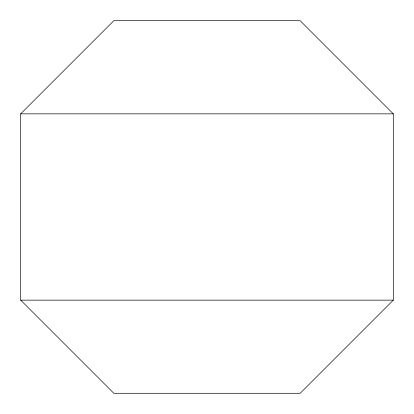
<?xml version="1.0" encoding="UTF-8"?>
<svg xmlns="http://www.w3.org/2000/svg" width="414" height="414" viewBox="0 0 414 414"><rect width="100%" height="100%" fill="white"/><g stroke="black" fill="none" stroke-linecap="round" stroke-linejoin="round"><path stroke-width="0.62" d="M20.7 113.85L113.85 20.7L300.15 20.7L393.3 113.85L393.3 300.15L300.15 393.3L113.85 393.3L20.7 300.15L20.7 113.85L393.3 113.85M20.7 300.15L393.3 300.15"/></g></svg>
